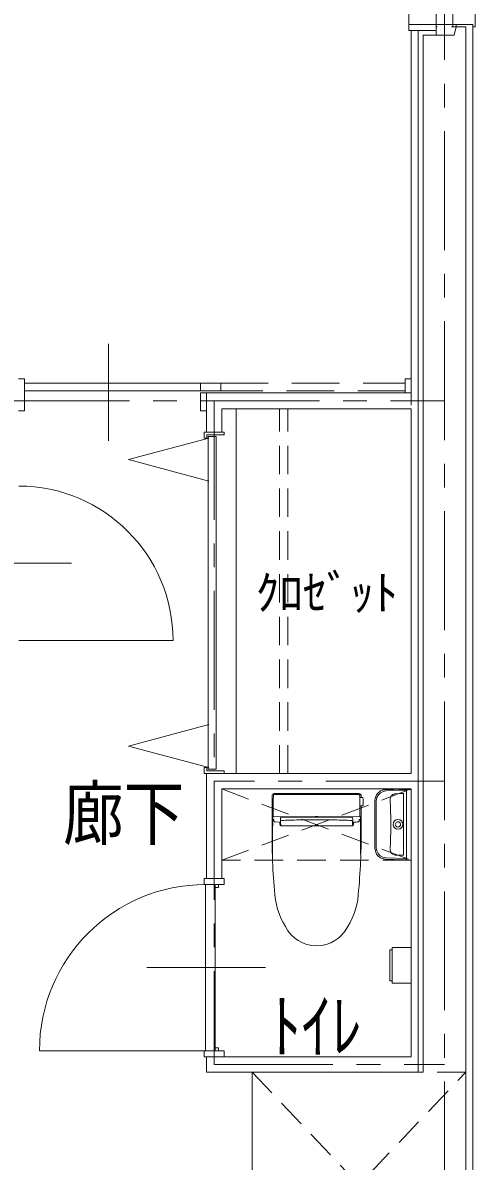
# Model space of a CAD drawing. Units: millimetres at full size; details may follow other scales. Extents: x -443943 to 462275, y -43546 to 79452.
# Drawn here: x -12919 to -11012, y 60588 to 65380 of the extents above; entities that cross this region are included whole.
import ezdxf
from ezdxf.enums import TextEntityAlignment as Align

# ---------------------------------------------------------------- set-up
doc = ezdxf.new("R2010")
doc.units = ezdxf.units.MM
doc.header["$LTSCALE"] = 100
for name, pattern in [('CHAIN1', [8, 5, -1, 1, -1]), ('DASHED1', [1.8, 1.2, -0.6]), ('DASHED2', [3, 2, -1])]:
    doc.linetypes.add(name, pattern=pattern)
doc.layers.add('0-0_仕上', color=4, linetype='Continuous', lineweight=9)
doc.styles.add('ＭＳ ゴシック', font='')
doc.styles.get('ＭＳ ゴシック').set_extended_font_data('MS Gothic')

msp = doc.modelspace()

# ---------------------------------------------------------------- linework, layer by layer
at = {"layer": '0-0_仕上', "linetype": 'CHAIN1'}
for p, q in [((-11141.7, 77723.8), (-11141.7, 59127.9)), ((-12968.7, 63788.4), (-11141.7, 63788.4)), ((-12111.7, 63788.4), (-12111.7, 60995.4)), ((-11141.7, 62188.4), (-12111.7, 62188.4)), ((-12111.7, 60995.4), (-11141.7, 60995.4))]:
    msp.add_line(p, q, dxfattribs=at)
at = {"layer": '0-0_仕上'}
for p, q in [((-11291.7, 65372.9), (-11291.7, 68602.9)), ((-11176.7, 68612.9), (-11176.7, 65362.9)), ((-11106.7, 68612.9), (-11106.7, 65362.9)), ((-11011.7, 68627.9), (-11011.7, 65362.9)), ((-11176.7, 65372.9), (-11091.7, 65372.9)), ((-11251.7, 60962.9), (-11251.7, 65347.9)), ((-11176.7, 65362.9), (-11171.7, 65362.9)), ((-11176.7, 65347.9), (-11176.7, 65327.9)), ((-11111.7, 65362.9), (-11091.7, 65362.9)), ((-11011.7, 65362.9), (-11021.7, 65362.9)), ((-12557.2, 63621.1), (-12557.2, 64029.4)), ((-12019.2, 62219.9), (-12019.2, 63755.9)), ((-12472.8, 63541.3), (-12134.7, 63631.9)), ((-12137.2, 62237.9), (-12137.2, 63638.9)), ((-12137.2, 63638.9), (-12104.2, 63638.9)), ((-12104.2, 63638.9), (-12104.2, 62237.9)), ((-12134.7, 63450.7), (-12472.8, 63541.3)), ((-13169.1, 63104.9), (-12713.7, 63104.9)), ((-12935.2, 62779.9), (-12285.2, 62779.9)), ((-12134.7, 62426), (-12472.8, 62335.5)), ((-12472.8, 62335.5), (-12134.7, 62244.9)), ((-12104.2, 62237.9), (-12137.2, 62237.9)), ((-11868, 61957), (-11868, 62127)), ((-11859.8, 62135.4), (-11501, 62135.4)), ((-11497.3, 62119.7), (-11486.8, 62119.7)), ((-11492.8, 62127), (-11492.8, 62119.7)), ((-11486.8, 62119.7), (-11486.5, 62119.7)), ((-11484.7, 62115), (-11484.7, 62089)), ((-11434.3, 62106.4), (-11433.5, 62114.8)), ((-11427.6, 62130.6), (-11422.4, 62137.5)), ((-11392.9, 62151.9), (-11391.1, 62152)), ((-11392.9, 62151.9), (-11392.9, 62151.9)), ((-11391.1, 62152), (-11281.7, 62155.9)), ((-11387.7, 62146.8), (-11309.9, 62149.5)), ((-11370, 62115.1), (-11370.5, 62110.4)), ((-11366.1, 62124.1), (-11370, 62115.1)), ((-11361.7, 62129.1), (-11365.5, 62124.9)), ((-11354, 62133.6), (-11356.9, 62132.4)), ((-11348.8, 62134.9), (-11353.1, 62133.9)), ((-11331.6, 62135.5), (-11348.8, 62134.9)), ((-11281.7, 62152.9), (-11331.7, 62152.9)), ((-11323, 62135.8), (-11331.6, 62135.5)), ((-11314.5, 62136.1), (-11323, 62135.8)), ((-11314.4, 62119.8), (-11314.5, 62136.1)), ((-11314.4, 62111.7), (-11314.4, 62119.8)), ((-11314.4, 62103.5), (-11314.4, 62111.7)), ((-11301.7, 61859.5), (-11301.7, 62152.3)), ((-11301.7, 62152.3), (-11301.7, 62152.3)), ((-11301.7, 62152.3), (-11301.7, 62152.3)), ((-11301.7, 62140.1), (-11301.7, 62140.2)), ((-11281.7, 61855.9), (-11281.7, 62155.9)), ((-11486.8, 62084.3), (-11497.3, 62084.3)), ((-11492.8, 62084.3), (-11492.8, 61987.9)), ((-11486.5, 62084.2), (-11486.8, 62084.2)), ((-11434.3, 62106.4), (-11434.3, 62106.4)), ((-11434.3, 61905.3), (-11434.3, 62106.4)), ((-11428.7, 62105.3), (-11428.7, 61906.4)), ((-11370.5, 62109.9), (-11370.5, 62108)), ((-11370.5, 62108), (-11370.3, 62105.7)), ((-11370.3, 62105.7), (-11369.1, 62081)), ((-11369.1, 62081), (-11368.2, 62056.3)), ((-11314.4, 62095.4), (-11314.4, 62103.5)), ((-11314.4, 62087.3), (-11314.4, 62095.4)), ((-11314.3, 62079.1), (-11314.4, 62087.3)), ((-11314.3, 62071), (-11314.3, 62079.1)), ((-11314.2, 62062.9), (-11314.3, 62071)), ((-11314.2, 62054.7), (-11314.2, 62062.9)), ((-11863.3, 62039.5), (-11864.3, 62038.1)), ((-11863.3, 62026.6), (-11861.6, 62026.6)), ((-11863, 62049.1), (-11863, 62049.1)), ((-11685.7, 62038.5), (-11862.1, 62038.3)), ((-11855.5, 62016.3), (-11838.1, 62015.4)), ((-11838.1, 62015.4), (-11838.1, 62015.4)), ((-11832.7, 62028.2), (-11832.8, 62028.2)), ((-11832.7, 62022.4), (-11832.6, 62021)), ((-11832.6, 62021), (-11832.6, 62020.3)), ((-11832.5, 62018.9), (-11832.2, 62018.7)), ((-11832.2, 62018.7), (-11832.1, 62018.6)), ((-11531.7, 62035.7), (-11829.1, 62035.7)), ((-11756.4, 62024.4), (-11755.4, 62024.4)), ((-11685.7, 62038.6), (-11685.7, 62038.5)), ((-11675.1, 62038.6), (-11685.7, 62038.6)), ((-11685.4, 62037.7), (-11685.4, 62038.6)), ((-11684.9, 62037.2), (-11675.9, 62037.2)), ((-11675.9, 62037.2), (-11675.9, 62037.2)), ((-11675.4, 62037.7), (-11675.4, 62038.6)), ((-11675.1, 62038.5), (-11675.1, 62038.6)), ((-11498.7, 62038.3), (-11675.1, 62038.5)), ((-11605.4, 62024.4), (-11604.4, 62024.4)), ((-11528.6, 62018.7), (-11528.7, 62018.6)), ((-11528.4, 62018.9), (-11528.6, 62018.7)), ((-11528.2, 62021), (-11528.2, 62022.4)), ((-11528.2, 62020.3), (-11528.2, 62021)), ((-11497.5, 62026.6), (-11499.2, 62026.6)), ((-11497.8, 62049.1), (-11497.8, 62049.1)), ((-11496.5, 62038.1), (-11497.5, 62039.4)), ((-11368.2, 62056.3), (-11367.9, 62043.9)), ((-11367.9, 62043.9), (-11367.7, 62031.5)), ((-11367.7, 62031.5), (-11367.7, 62005.9)), ((-11314.1, 62050.7), (-11314.2, 62054.7)), ((-11314.1, 62046.6), (-11314.1, 62050.7)), ((-11314.1, 62042.5), (-11314.1, 62046.6)), ((-11314, 62038.5), (-11314.1, 62042.5)), ((-11313.9, 62034.4), (-11314, 62038.5)), ((-11313.9, 62030.3), (-11313.9, 62034.4)), ((-11313.8, 62026.2), (-11313.9, 62030.3)), ((-11313.7, 62022.2), (-11313.8, 62026.2)), ((-11313.7, 62018.1), (-11313.7, 62022.2)), ((-11313.6, 62014), (-11313.7, 62018.1)), ((-11865.4, 62006), (-11865.4, 62004.9)), ((-11835.4, 62012.5), (-11835.4, 62005.4)), ((-11831.7, 62003.1), (-11831.7, 61999.9)), ((-11829.4, 61999.4), (-11531.4, 61999.4)), ((-11530.1, 61999.5), (-11528.9, 61999.9)), ((-11529.2, 61999.9), (-11529.1, 62003.1)), ((-11525.4, 62005.4), (-11525.4, 62012.5)), ((-11495.4, 62004.9), (-11495.4, 62006)), ((-11367.9, 61967.8), (-11368.2, 61955.4)), ((-11367.7, 61980.3), (-11367.9, 61967.8)), ((-11367.7, 62005.9), (-11367.7, 61992.9)), ((-11367.7, 61992.9), (-11367.7, 61980.3)), ((-11314.1, 61969.2), (-11314, 61973.3)), ((-11314.1, 61965.1), (-11314.1, 61969.2)), ((-11314, 61973.3), (-11313.9, 61977.3)), ((-11313.9, 61981.4), (-11313.8, 61985.5)), ((-11313.9, 61977.3), (-11313.9, 61981.4)), ((-11313.8, 61985.5), (-11313.7, 61989.6)), ((-11313.7, 61993.6), (-11313.6, 61997.7)), ((-11313.7, 61989.6), (-11313.7, 61993.6)), ((-11313.6, 62012), (-11313.6, 62014)), ((-11313.5, 62009.9), (-11313.6, 62012)), ((-11313.6, 61999.7), (-11313.5, 62001.8)), ((-11313.6, 61997.7), (-11313.6, 61999.7)), ((-11313.5, 62007.9), (-11313.5, 62009.9)), ((-11313.5, 62007.9), (-11313.5, 62005.9)), ((-11313.5, 62005.9), (-11313.5, 62003.8)), ((-11313.5, 62001.8), (-11313.5, 62003.8)), ((-11369.1, 61930.7), (-11370.3, 61906)), ((-11368.2, 61955.4), (-11369.1, 61930.7)), ((-11314.4, 61924.5), (-11314.3, 61932.6)), ((-11314.4, 61916.3), (-11314.4, 61924.5)), ((-11314.3, 61940.7), (-11314.2, 61948.9)), ((-11314.3, 61932.6), (-11314.3, 61940.7)), ((-11314.2, 61957), (-11314.1, 61961.1)), ((-11314.2, 61948.9), (-11314.2, 61957)), ((-11314.1, 61961.1), (-11314.1, 61965.1)), ((-11867.1, 61884.4), (-11867.2, 61884.9)), ((-11866.3, 61883.7), (-11866.7, 61883.9)), ((-11866.5, 61873), (-11866.3, 61874.4)), ((-11494.9, 61883.7), (-11494.6, 61883.7)), ((-11494.6, 61883.7), (-11494.1, 61883.9)), ((-11494.6, 61874.4), (-11494.3, 61873)), ((-11494.1, 61883.9), (-11494.1, 61883.9)), ((-11493.7, 61884.4), (-11493.6, 61884.9)), ((-11493.7, 61884.4), (-11493.7, 61884.4)), ((-11434.3, 61905.3), (-11434.3, 61905.3)), ((-11422.4, 61874.2), (-11427.6, 61881.1)), ((-11370.4, 61905), (-11370.5, 61903.7)), ((-11370.5, 61901.4), (-11370, 61896.7)), ((-11370.3, 61906), (-11370.4, 61905.2)), ((-11370, 61896.6), (-11368.3, 61891.6)), ((-11368.3, 61891.6), (-11366.1, 61887.6)), ((-11366.1, 61887.6), (-11365.5, 61886.8)), ((-11365.5, 61886.8), (-11361.7, 61882.6)), ((-11361.7, 61882.6), (-11358.7, 61880.4)), ((-11358.7, 61880.4), (-11356.9, 61879.4)), ((-11356.9, 61879.4), (-11354, 61878.1)), ((-11354, 61878.1), (-11353.5, 61878)), ((-11352.8, 61877.8), (-11348.8, 61876.8)), ((-11348.8, 61876.8), (-11331.6, 61876.3)), ((-11331.6, 61876.3), (-11323, 61876)), ((-11323, 61876), (-11314.5, 61875.7)), ((-11314.5, 61875.7), (-11314.4, 61891.9)), ((-11314.4, 61908.2), (-11314.4, 61916.3)), ((-11314.4, 61900.1), (-11314.4, 61908.2)), ((-11314.4, 61891.9), (-11314.4, 61900.1)), ((-11301.7, 61871.5), (-11301.7, 61871.6)), ((-11392.9, 61859.8), (-11392.9, 61859.8)), ((-11391.1, 61859.7), (-11392.9, 61859.8)), ((-11310.9, 61856.9), (-11391.1, 61859.7)), ((-11387.7, 61864.9), (-11309.9, 61862.2)), ((-11309.7, 61856.8), (-11310.9, 61856.9)), ((-11309.7, 61856.8), (-11307.9, 61856.8)), ((-11307.2, 61856.8), (-11307.9, 61856.8)), ((-11307, 61856.7), (-11306.2, 61856.7)), ((-11306.2, 61856.7), (-11298.9, 61856.5)), ((-11301.7, 61859.5), (-11301.7, 61859.5)), ((-11298.9, 61856.5), (-11298.8, 61856.5)), ((-11281.7, 61855.9), (-11298.8, 61856.5)), ((-12148.2, 61752.9), (-12148.2, 61052.9)), ((-12108.2, 61752.9), (-12108.2, 61052.9)), ((-11361.7, 61487.9), (-11281.7, 61487.9)), ((-11361.7, 61487.9), (-11361.7, 61337.9)), ((-11371.7, 61477.9), (-11361.7, 61477.9)), ((-11371.7, 61347.9), (-11371.7, 61477.9)), ((-11895.8, 61402.9), (-12395.8, 61402.9)), ((-11361.7, 61347.9), (-11371.7, 61347.9)), ((-11361.7, 61337.9), (-11281.7, 61337.9)), ((-12148.2, 61052.9), (-12848.2, 61052.9))]:
    msp.add_line(p, q, dxfattribs=at)
at = {"layer": '0-0_仕上', "color": 7, "lineweight": 15}
for p, q in [((-11291.7, 65372.9), (-11291.7, 65347.9)), ((-11176.7, 65372.9), (-11291.7, 65372.9)), ((-11176.7, 65347.9), (-11176.7, 65372.9)), ((-11091.7, 65362.9), (-11091.7, 65372.9)), ((-11091.7, 65372.9), (-11021.7, 65372.9)), ((-11021.7, 65372.9), (-11021.7, 59017.9)), ((-11291.7, 65347.9), (-11176.7, 65347.9)), ((-11281.7, 63770.9), (-11281.7, 65347.9)), ((-12911.2, 63881.9), (-12936.2, 63881.9)), ((-12911.2, 63746.9), (-12911.2, 63881.9)), ((-12911.2, 63863.9), (-12084.2, 63863.9)), ((-12084.2, 63863.9), (-12084.2, 63830.9)), ((-11306.7, 63881.9), (-11306.7, 63821.9)), ((-11281.7, 63881.9), (-11306.7, 63881.9)), ((-12084.2, 63830.9), (-12911.2, 63830.9)), ((-12169.2, 63821.9), (-11281.7, 63821.9)), ((-12169.2, 63746.9), (-12169.2, 63821.9)), ((-12144.2, 63656.9), (-12144.2, 63821.9)), ((-12936.2, 63746.9), (-12911.2, 63746.9)), ((-12144.2, 63746.9), (-12169.2, 63746.9)), ((-11281.7, 63755.9), (-12079.2, 63755.9)), ((-12079.2, 63755.9), (-12079.2, 63656.9)), ((-11281.7, 63755.9), (-11281.7, 62219.9)), ((-12154.2, 63656.9), (-12154.2, 63631.9)), ((-12069.2, 63656.9), (-12154.2, 63656.9)), ((-12143.2, 63645.9), (-12069.2, 63645.9)), ((-12143.2, 63631.9), (-12143.2, 63645.9)), ((-12069.2, 63645.9), (-12069.2, 63656.9)), ((-12154.2, 63631.9), (-12143.2, 63631.9)), ((-12154.2, 62244.9), (-12143.2, 62244.9)), ((-12154.2, 62219.9), (-12154.2, 62244.9)), ((-11281.7, 62219.9), (-12154.2, 62219.9)), ((-12144.2, 62219.9), (-12144.2, 61777.9)), ((-12143.2, 62244.9), (-12143.2, 62230.9)), ((-12143.2, 62230.9), (-12069.2, 62230.9)), ((-12069.2, 62230.9), (-12069.2, 62219.9)), ((-12079.2, 62154.9), (-12079.2, 61776.4)), ((-11281.7, 62154.9), (-12079.2, 62154.9)), ((-11281.7, 61027.9), (-11281.7, 62154.9)), ((-12154.2, 61777.9), (-12154.2, 61752.9)), ((-12069.2, 61777.9), (-12154.2, 61777.9)), ((-12069.2, 61752.9), (-12069.2, 61777.9)), ((-12154.2, 61752.9), (-12069.2, 61752.9)), ((-12108.2, 61740.9), (-12108.2, 61752.9)), ((-12093.2, 61740.9), (-12108.2, 61740.9)), ((-12093.2, 61752.9), (-12093.2, 61740.9)), ((-12108.2, 61064.9), (-12093.2, 61064.9)), ((-12108.2, 61052.9), (-12108.2, 61064.9)), ((-12093.2, 61064.9), (-12093.2, 61052.9)), ((-12154.2, 61052.9), (-12154.2, 61027.9)), ((-12069.2, 61052.9), (-12154.2, 61052.9)), ((-12154.2, 61027.9), (-11281.7, 61027.9)), ((-12144.2, 60962.9), (-12144.2, 61027.9)), ((-12069.2, 61027.9), (-12069.2, 61052.9)), ((-11951.7, 60962.9), (-12144.2, 60962.9))]:
    msp.add_line(p, q, dxfattribs=at)
at = {"layer": '0-0_仕上', "color": 3, "lineweight": 20}
for p, q in [((-11231.7, 65327.9), (-11231.7, 60962.9)), ((-11101, 65327.9), (-11231.7, 65327.9)), ((-11091.7, 65362.9), (-11101, 65327.9)), ((-11091.7, 65362.9), (-11051.7, 65362.9)), ((-11051.7, 65362.9), (-11051.7, 59037.9)), ((-11951.7, 60962.9), (-11951.7, 60012.9)), ((-11231.7, 60962.9), (-11951.7, 60962.9))]:
    msp.add_line(p, q, dxfattribs=at)
at = {"layer": '0-0_仕上', "color": 7, "linetype": 'DASHED2', "lineweight": 15}
for p, q in [((-12169.2, 63830.9), (-12169.2, 63863.9)), ((-12084.2, 63863.9), (-11306.7, 63863.9)), ((-11306.7, 63830.9), (-12084.2, 63830.9))]:
    msp.add_line(p, q, dxfattribs=at)
at = {"layer": '0-0_仕上', "color": 7, "linetype": 'DASHED1', "lineweight": 15}
for p, q in [((-11836.2, 62219.9), (-11836.2, 63755.9)), ((-11802.2, 62219.9), (-11802.2, 63755.9)), ((-12079.2, 61855.4), (-11281.7, 62154.9)), ((-12079.1, 62154.9), (-11281.7, 61855.4)), ((-11281.7, 61855.4), (-12079.2, 61855.4))]:
    msp.add_line(p, q, dxfattribs=at)
at = {"layer": '0-0_仕上', "color": 3, "linetype": 'DASHED1', "lineweight": 20}
for p, q in [((-11951.7, 60962.9), (-11051.7, 60012.9)), ((-11951.7, 60012.9), (-11051.7, 60962.9)), ((-11051.7, 60962.9), (-11231.7, 60962.9))]:
    msp.add_line(p, q, dxfattribs=at)
at = {"layer": '0-0_仕上'}
for points in [[(-11433.5, 62114.8), (-11429.4, 62127.3), (-11427.6, 62130.6)], [(-11387.7, 62146.8), (-11400, 62144.5), (-11411.2, 62138.9), (-11420.1, 62130.4), (-11426.1, 62119.7), (-11428.7, 62105.3)], [(-11301.7, 62141.5), (-11303.3, 62146.3), (-11307.4, 62149.2), (-11309.9, 62149.5)], [(-11326.2, 62005.9), (-11328.1, 62012.2), (-11333.3, 62016.3), (-11339.9, 62016.8), (-11345.4, 62013.8), (-11348.5, 62007.9), (-11348.7, 62005.9)], [(-11348.7, 62005.9), (-11346.9, 61999.8), (-11342.2, 61995.7), (-11335.6, 61994.8), (-11329.7, 61997.7), (-11326.5, 62003.1), (-11326.2, 62005.8)], [(-11427.6, 61881.1), (-11432.7, 61893.4), (-11434.3, 61905.3)], [(-11428.7, 61906.4), (-11426.7, 61894), (-11421.2, 61882.8), (-11412.5, 61873.8), (-11401.7, 61867.8), (-11387.7, 61864.9)], [(-11301.7, 61870.2), (-11303.3, 61865.3), (-11307.5, 61862.5), (-11309.9, 61862.2)]]:
    msp.add_lwpolyline(points, dxfattribs=at)
for centre, radius, start, end in [((-12935.2, 62779.9), 650, 0, 90), ((-11860.6, 62128), 7.47, 84.1319, 187.4101), ((169675763.8, -875757.2), 169690218.3, 179.68332, 179.68335), ((-11855.1, 62124.4), 7.58, 83.189, 186.4095), ((-11678.7, 211566.9), 149435, 269.93273, 269.99935), ((-11682.1, 211566.9), 149435, 270.00065, 270.06727), ((-11505.7, 62124.4), 7.58, 353.5905, 96.811), ((-11500.2, 62128), 7.47, 352.5899, 95.8681), ((-169699142.1, -875757.3), 169690235.8, 0.31665, 0.31668), ((-11486.5, 62119.2), 0.5, 19.2409, 90), ((-11535.9, 62102), 52.8, 14.4027, 19.2409), ((-11484.9, 62115.1), 0.2, 348.027, 14.4027), ((-11561.5, 62102), 78, 0.0001, 9.06), ((-11389.4, 62107.6), 44.6, 132.1621, 137.7651), ((-11389.6, 62107.8), 44.2, 120.7967, 132.1702), ((-11389.8, 62108.1), 44, 115.0872, 120.7981), ((-11389.8, 62108.1), 43.9, 103.5626, 115.096), ((-11389.7, 62108), 44, 94.1053, 103.5711), ((-11345.5, 62110.6), 24.6, 122.5452, 130.9951), ((-11346.5, 62112.1), 22.8, 117.0773, 122.5657), ((-11298.7, 62152.3), 3, 92, 180), ((-11486.5, 62084.7), 0.5, 270, 340.7591), ((-11535.9, 62102), 52.8, 340.7591, 345.5973), ((-11484.9, 62088.9), 0.2, 345.5964, 11.129), ((-11561.5, 62102), 78, 350.94, 359.9999), ((-11721.9, 62019.1), 143.7, 172.3652, 181.6924), ((-11844.7, 62017.4), 20.8, 154.0261, 190.3082), ((-11928.3, 62045.6), 65.3, 354.665, 1.6574), ((-11862.2, 62039.4), 1.07, 172.7535, 277.2754), ((-11861.6, 62025.5), 1.07, 7.3344, 90.2789), ((-11885.5, 62020), 25.6, 359.4821, 11.7984), ((-11856.4, 62020.3), 3.5, 187.1576, 240.2123), ((-11855.4, 62020.8), 4.5, 232.6202, 268.4561), ((-11838.1, 62012.7), 2.65, 355.9446, 91.0681), ((-11559, 62028.8), 273.8, 180.1216, 181.3396), ((-45552.8, 64732.9), 33828.4, 355.41411, 355.41959), ((-11824.7, 62029.3), 8.1, 150.1531, 164.8184), ((-11823.4, 62020.4), 9.14, 180.7091, 189.3597), ((-11988.8, 62006.4), 157.1, 358.79, 4.4615), ((-11828.6, 62018.6), 3.5, 93.184, 180.2892), ((-11821.5, 62024.7), 13.4, 124.6397, 139.5377), ((-11745.9, 60563.4), 1461.1, 90.4125, 93.2534), ((-11684.5, 51051.2), 10973.4, 89.97849, 90.37009), ((-11684.9, 62037.7), 0.5, 180.1094, 270.109), ((-11676.3, 51051.2), 10973.5, 89.62991, 90.02151), ((-11675.9, 62037.7), 0.5, 269.891, 359.8906), ((-11614.9, 60565.1), 1459.4, 86.745, 89.5893), ((-11532.2, 62018.6), 3.5, 359.7127, 86.8161), ((-11539.3, 62024.7), 13.4, 40.4623, 55.3603), ((-11536.2, 62029.3), 8.1, 15.1816, 29.8469), ((-11372.1, 62006.4), 157.1, 175.5385, 181.21), ((-11537.4, 62020.4), 9.13, 350.6396, 359.2893), ((-5387, 62525.5), 6161.2, 184.60006, 184.6301), ((-11801.9, 62028.8), 273.8, 358.6605, 359.8784), ((-11522.7, 62012.6), 2.73, 89.9665, 183.5248), ((-11159.1, 55603.2), 6422.5, 93.0903, 93.24563), ((-11505.4, 62021.1), 4.78, 271.7905, 305.656), ((-11504.1, 62020.2), 3.25, 296.7139, 354.6682), ((-11475.3, 62020), 25.6, 168.1948, 180.5212), ((-11499.1, 62025.4), 1.2, 95.478, 169.0902), ((-11498.6, 62039.4), 1.07, 262.7808, 7.1903), ((-2252212.6, 49665.4), 2240749.1, 0.31661, 0.31665), ((-11432.5, 62045.6), 65.3, 178.3426, 185.335), ((-12417.6, 61308), 1175.4, 38.4836, 38.4891), ((-11497.5, 62025.6), 1, 359.9752, 89.9751), ((-11638.9, 62019.1), 143.7, 358.3076, 7.6348), ((-11598.8, 62010.2), 103.5, 357.7037, 8.5676), ((-11337.4, 62005.9), 20.4, 0.0003, 179.9997), ((-6370.5, 61924.1), 5495.5, 179.1579, 180.3152), ((-11479.6, 62002.3), 385.8, 178.3092, 179.4272), ((-11829.4, 62005.4), 6, 180, 247.0026), ((-11829.4, 62005.4), 6, 247.0026, 270), ((-11531.4, 62005.4), 6, 270, 292.9975), ((-11531.4, 62005.4), 6, 292.9975, 0), ((-11530.1, 62002.6), 2.92, 294.1608, 310.7724), ((-16990.3, 61924.1), 5495.5, 359.6848, 0.8421), ((-15914.8, 61966.3), 4422.1, 359.159, 0.2802), ((-11337.4, 62005.9), 20.4, 180.0002, 359.9998), ((-9365, 61948.3), 2503.1, 179.7998, 181.0728), ((-9582.1, 61945.4), 2285.9, 181.1036, 181.5179), ((-11866.2, 61884.7), 0.97, 201.8565, 236.7845), ((-11811.6, 61870), 54.9, 176.9098, 183.0152), ((-12000.6, 61884.7), 134.7, 355.6398, 1.4428), ((-12538.4, 61885.3), 672.5, 0.2326, 0.7309), ((-10822.4, 61885.3), 672.5, 179.2691, 179.7674), ((-11360.2, 61884.7), 134.7, 178.5572, 184.3602), ((-11549.2, 61870), 54.9, 356.9848, 3.0902), ((-11494.6, 61884.7), 0.94, 302.8833, 338.6081), ((-11494.6, 61884.7), 0.97, 303.2492, 338.1772), ((-13780.5, 61945.5), 2287.7, 358.4823, 358.8962), ((-11389.4, 61904.2), 44.6, 222.2353, 227.8376), ((-11344, 61902), 26.5, 176.3839, 181.4334), ((-11344.2, 61907.4), 30.8, 252.4253, 253.796), ((-9574.2, 61944.6), 2293.6, 181.9355, 185.3915), ((-13786.6, 61944.6), 2293.6, 354.6085, 358.0645), ((-11389.6, 61903.9), 44.2, 227.8295, 239.2037), ((-11389.8, 61903.7), 44, 239.2021, 244.9126), ((-11389.8, 61903.6), 43.9, 244.9038, 256.4377), ((-11389.7, 61903.7), 44, 256.4289, 265.8947), ((-11298.7, 61859.5), 3, 180, 268), ((-12148.2, 61052.9), 700, 90, 180), ((-11540.2, 61740.1), 317.6, 181.9806, 211.1766), ((-11820.6, 61740.1), 317.6, 328.8234, 358.0194), ((-11679.1, 61643.7), 149.3, 207.1098, 269.4956), ((-11681.7, 61643.7), 149.3, 270.5044, 332.8902)]:
    msp.add_arc(centre, radius, start, end, dxfattribs=at)

# ---------------------------------------------------------------- texts
at = {"layer": '0-0_仕上', "style": 'ＭＳ ゴシック'}
msp.add_text('ｸﾛｾﾞｯﾄ', height=146.6, dxfattribs=at).set_placement((-11937.7, 62864.1), align=Align.BOTTOM_LEFT)
at = {"layer": '0-0_仕上', "color": 7, "style": 'ＭＳ ゴシック', "width": 0.85}
for s, p in [('廊下', (-12748.6, 61876.9)), ('ﾄｲﾚ', (-11872.7, 60981.4))]:
    msp.add_text(s, height=219.9, dxfattribs=at).set_placement(p, align=Align.BOTTOM_LEFT)

doc.saveas('drawing.dxf')
